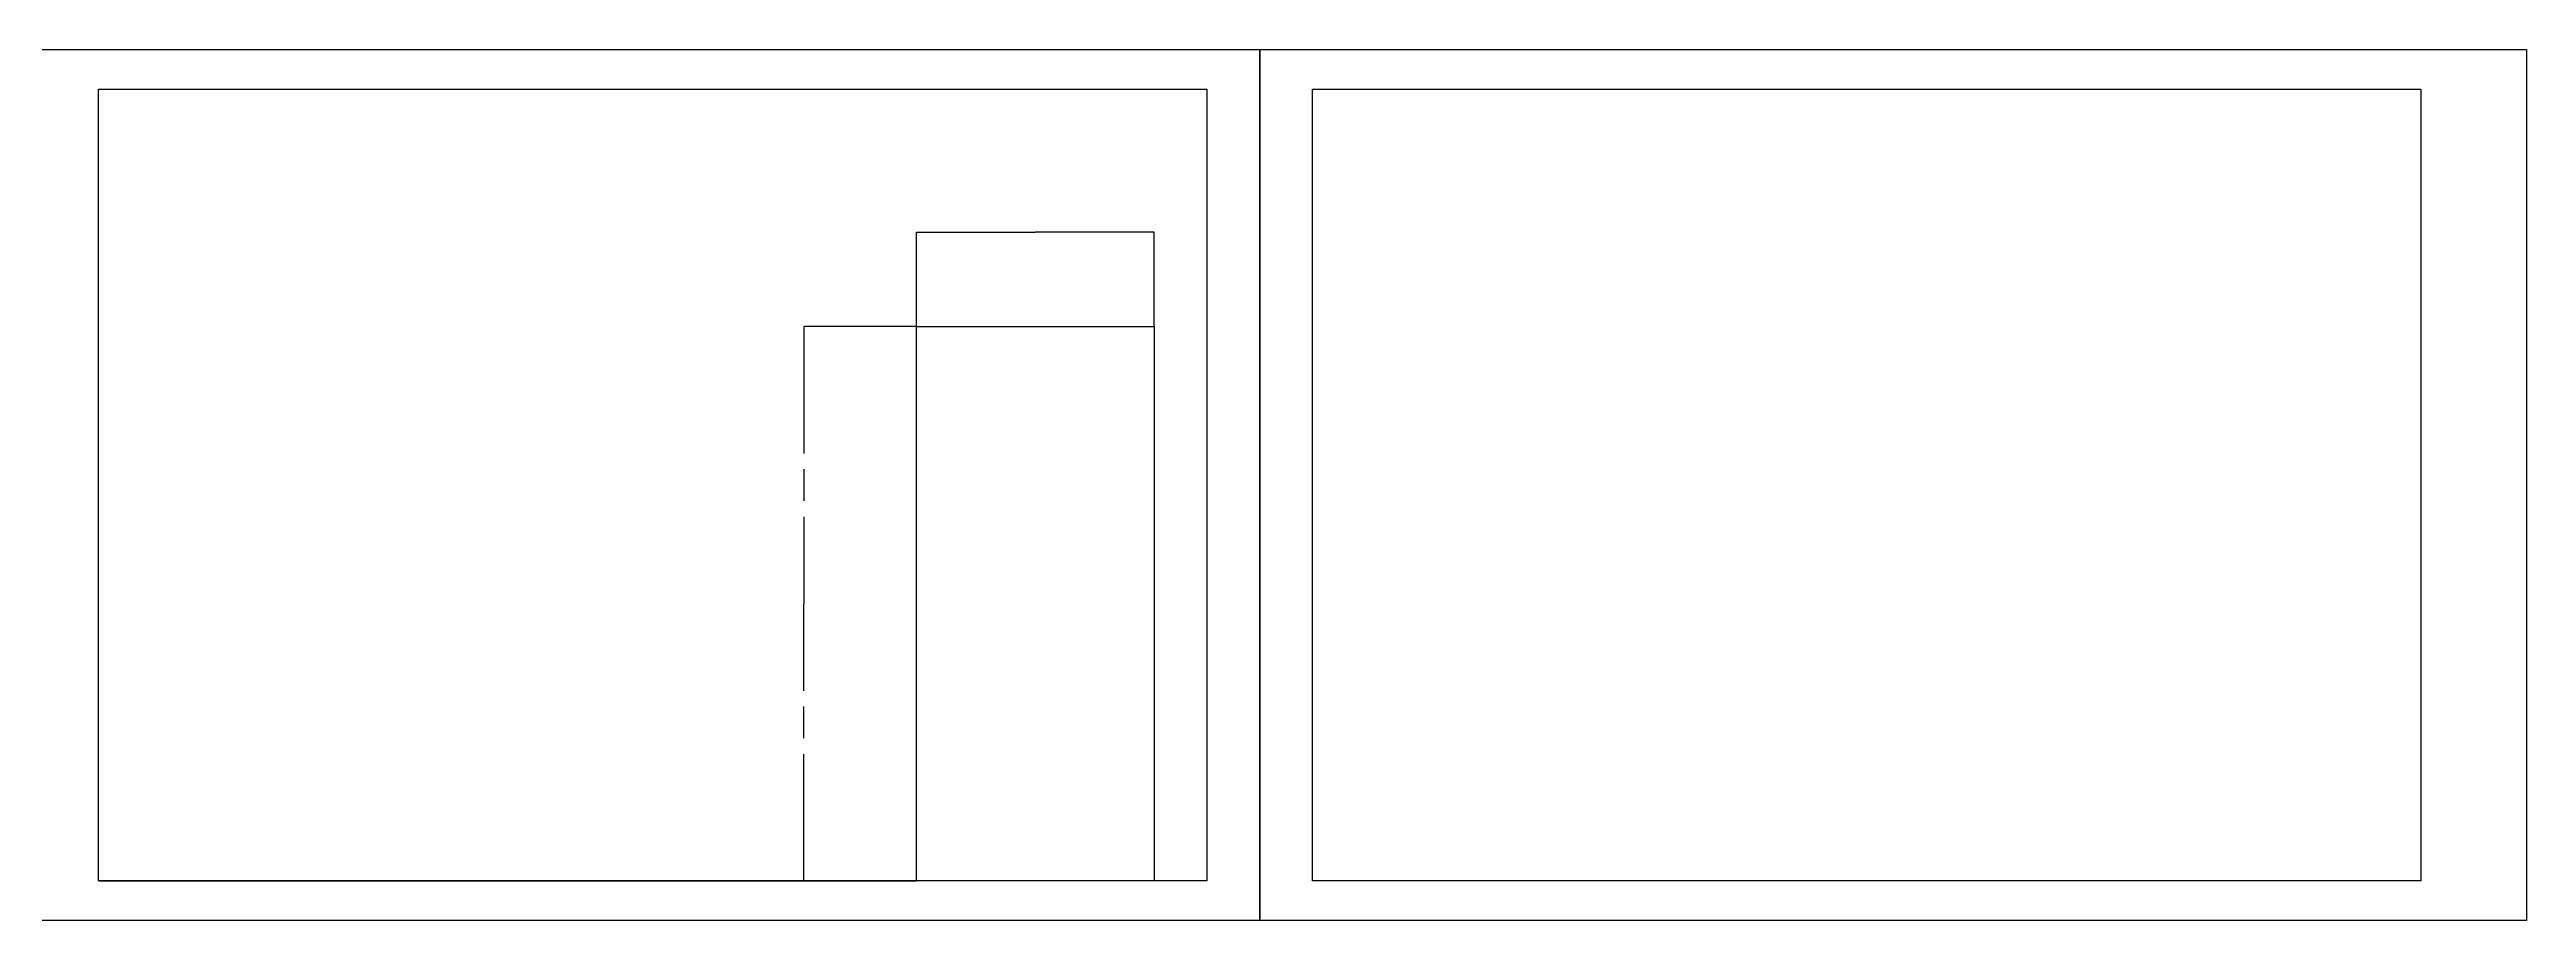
# Model space of a CAD drawing. Header units: inches. Extents: x 4882 to 24082, y 3624 to 18190.
# Drawn here: x 14697 to 24082, y 3624 to 6924 of the extents above; entities that cross this region are included whole.
import ezdxf

# ---------------------------------------------------------------- set-up
doc = ezdxf.new("R2010")
doc.units = ezdxf.units.IN
doc.header["$MEASUREMENT"] = 0
doc.linetypes.add('ACAD_ISO08W100', pattern=[36, 24, -3, 6, -3])
doc.styles.get("Standard").update_dxf_attribs({"font": 'arial.ttf'})
doc.dimstyles.get("Standard").update_dxf_attribs({"dimtxt": 0.18, "dimasz": 0.18, "dimexe": 0.18, "dimexo": 0.0625, "dimgap": 0.09, "dimtad": 0, "dimtih": 1, "dimtoh": 1, "dimdec": 4, "dimzin": 0, "dimdsep": 46, "dimtxsty": 'Standard', "dimcen": 0.09, "dimadec": 0, "dimazin": 0, "dimtfac": 1, "dimtdec": 4, "dimtofl": 0, "dimtmove": 0, "dimatfit": 3, "dimfxl": 1, "dimtolj": 1, "dimtzin": 0, "dimarcsym": 0})

# ---------------------------------------------------------------- blocks, each defined once
blk = doc.blocks.new('*D77')
at = {"color": 0, "linetype": 'ACAD_ISO08W100', "lineweight": -2, "ltscale": 20, "transparency": 16777216}
for p, q in [((17982, 5873.7), (17982, 6231.4)), ((17982.2, 6231.2), (18431.4, 6231.2)), ((18881.9, 6231.2), (18432.6, 6231.2)), ((18882, 5873.7), (18882, 6231.4))]:
    blk.add_line(p, q, dxfattribs=at)
at = {"color": 0, "linetype": 'ACAD_ISO08W100', "ltscale": 20, "transparency": 16777216}
for points in [[(17982.2, 6231.2), (17982.2, 6231.1), (17982, 6231.2)], [(18881.9, 6231.2), (18881.9, 6231.1), (18882, 6231.2)]]:
    blk.add_solid(points, dxfattribs=at)
at = {"color": 0, "linetype": 'ACAD_ISO08W100', "ltscale": 20, "transparency": 16777216, "insert": (18432, 6231.2), "char_height": 0.18, "attachment_point": 5}
blk.add_mtext('\\A1;900.0000', dxfattribs=at)
blk = doc.blocks.new('*D78')
at = {"color": 0, "linetype": 'ACAD_ISO08W100', "lineweight": -2, "ltscale": 20, "transparency": 16777216}
for p, q in [((17982, 5873.7), (17554.4, 5873.7)), ((17554.5, 5873.5), (17554.5, 4823.9)), ((17554.5, 3773.9), (17554.5, 4823.5)), ((17982, 3773.7), (17554.4, 3773.7))]:
    blk.add_line(p, q, dxfattribs=at)
at = {"color": 0, "linetype": 'ACAD_ISO08W100', "ltscale": 20, "transparency": 16777216}
for points in [[(17554.5, 5873.5), (17554.6, 5873.5), (17554.5, 5873.7)], [(17554.5, 3773.9), (17554.6, 3773.9), (17554.5, 3773.7)]]:
    blk.add_solid(points, dxfattribs=at)
at = {"color": 0, "linetype": 'ACAD_ISO08W100', "ltscale": 20, "transparency": 16777216, "insert": (17554.5, 4823.7), "char_height": 0.18, "attachment_point": 5}
blk.add_mtext('\\A1;2100.0000', dxfattribs=at)

msp = doc.modelspace()

# ---------------------------------------------------------------- linework, layer by layer
at = {"color": 7, "ltscale": 20}
for p, q in [((14482.04437, 6923.67479), (19282.04437, 6923.67479)), ((19282.04437, 6923.67479), (19282.04437, 3623.67479)), ((19282.04437, 3623.67479), (19282.04437, 6923.67479)), ((19282.04437, 6923.67479), (24082.04437, 6923.67479)), ((24082.04437, 6923.67479), (24082.04437, 3623.67479)), ((14882.04437, 3773.67479), (14882.04437, 6773.67479)), ((14882.04437, 6773.67479), (19082.04437, 6773.67479)), ((19082.04437, 6773.67479), (19082.04437, 3773.67479)), ((19482.04437, 3773.67479), (19482.04437, 6773.67479)), ((19482.04437, 6773.67479), (23682.04437, 6773.67479)), ((23682.04437, 6773.67479), (23682.04437, 3773.67479)), ((17982.04437, 3773.67479), (17982.04437, 5873.67479)), ((17982.04437, 5873.67479), (18882.04437, 5873.67479)), ((18882.04437, 5873.67479), (18882.04437, 3773.67479)), ((19082.04437, 3773.67479), (14882.04437, 3773.67479)), ((14882.04437, 3773.67479), (17982.04437, 3773.67479)), ((23682.04437, 3773.67479), (19482.04437, 3773.67479)), ((19282.04437, 3623.67479), (14482.04437, 3623.67479)), ((19282.04437, 3623.67479), (19176.04437, 3623.67479)), ((24082.04437, 3623.67479), (19282.04437, 3623.67479)), ((24082.04437, 3623.67479), (23976.04437, 3623.67479))]:
    msp.add_line(p, q, dxfattribs=at)

# ---------------------------------------------------------------- dimensions: what is measured, and where the dimension line sits
at = {"color": 7, "linetype": 'ACAD_ISO08W100', "ltscale": 20}
dim = msp.add_linear_dim(base=(18882.04437, 6231.17479), p1=(17982.04437, 5873.67479), p2=(18882.04437, 5873.67479), dimstyle='Standard', dxfattribs=at)
dim.commit()
dim.dimension.update_dxf_attribs({"geometry": '*D77', "text_midpoint": (18432.04437, 6231.17479)})
dim = msp.add_linear_dim(base=(17554.54437, 5873.67479), p1=(17982.04437, 3773.67479), p2=(17982.04437, 5873.67479), angle=90, dimstyle='Standard', dxfattribs=at)
dim.commit()
dim.dimension.update_dxf_attribs({"geometry": '*D78', "text_midpoint": (17554.54437, 4823.67479)})

doc.saveas('drawing.dxf')
